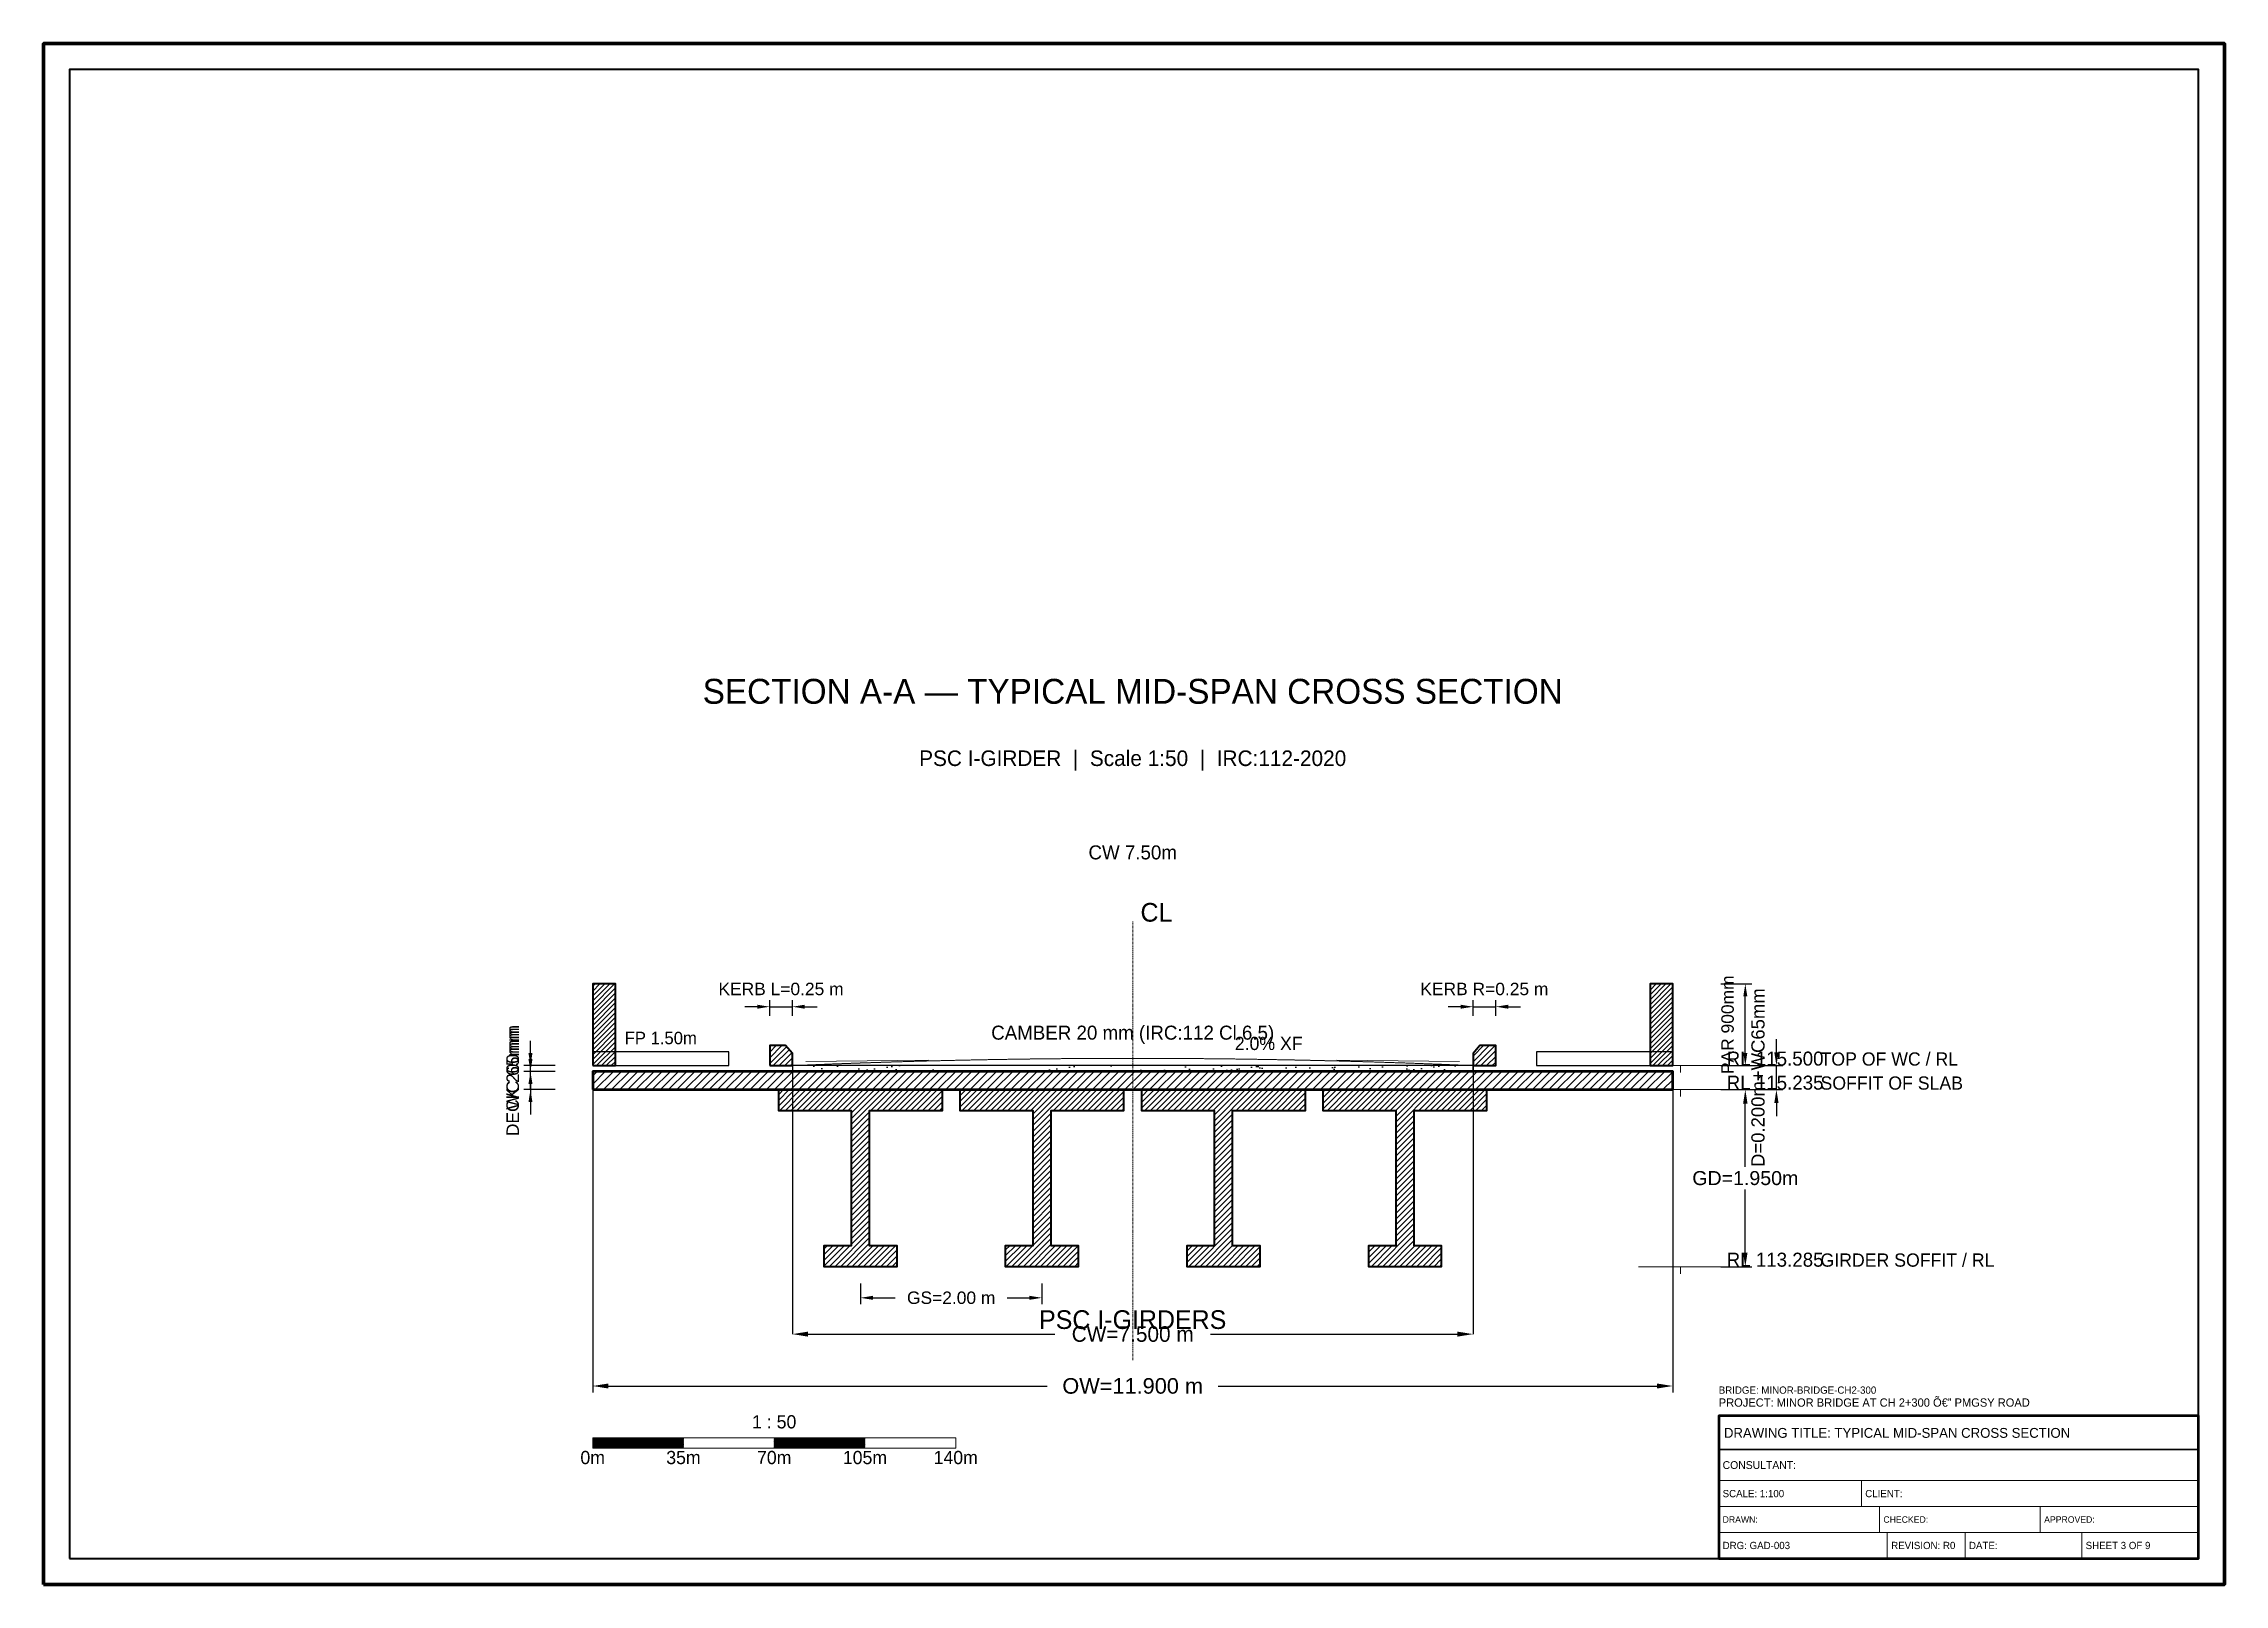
# Model space of a CAD drawing. Header units: metres. Extents: x 0 to 841, y 0 to 594.
import ezdxf
from ezdxf.enums import TextEntityAlignment as Align

# ---------------------------------------------------------------- set-up
doc = ezdxf.new("R2010")
doc.units = ezdxf.units.M
doc.linetypes.add('CENTER', pattern=[1.5, 0.75, -0.25, 0.25, -0.25])
doc.linetypes.add('DASHED', pattern=[0.5, 0.375, -0.125])
for name, color, linetype, lineweight in [('BORDER-INNER', 7, 'Continuous', 35), ('BORDER-OUTER', 7, 'Continuous', 70), ('DIM-LEVEL', 3, 'Continuous', 18), ('DIM-LINEAR', 3, 'Continuous', 18), ('DIM-SLOPE', 3, 'Continuous', 18), ('STRUC-CENTRE', 6, 'CENTER', 18), ('STRUC-HATCHING', 8, 'Continuous', 18), ('SUPER-CAMBER', 6, 'DASHED', 18), ('SUPER-DECK', 2, 'Continuous', 50), ('SUPER-FOOTPATH', 7, 'Continuous', 25), ('SUPER-GIRDER', 1, 'Continuous', 35), ('SUPER-KERB', 7, 'Continuous', 25), ('SUPER-PARAPET', 2, 'Continuous', 35), ('SUPER-WEARING', 8, 'Continuous', 25), ('SYM-SCALE', 7, 'Continuous', 13), ('TEXT-GENERAL', 7, 'Continuous', 18), ('TEXT-HEADER', 7, 'Continuous', 25), ('TEXT-LEVEL', 5, 'Continuous', 18), ('TEXT-SPEC', 7, 'Continuous', 13), ('TEXT-TITLE', 7, 'Continuous', 25), ('TITLEBLK-BOX', 7, 'Continuous', 50), ('TITLEBLK-TEXT', 7, 'Continuous', 18)]:
    doc.layers.add(name, color=color, linetype=linetype, lineweight=lineweight)
doc.styles.add('BRIDGE_STD', font='Arial.ttf')
doc.dimstyles.new('BRG_DIM', dxfattribs={"dimtxt": 0.006, "dimasz": 6, "dimexe": 1.25, "dimexo": 0.625, "dimtad": 1, "dimcen": 2.5, "dimazin": 3, "dimtfac": 1, "dimtmove": 0, "dimatfit": 3})
doc.dimstyles.new('pmb100', dxfattribs={"dimtxt": 2.5, "dimasz": 0.9375, "dimexe": 2.5, "dimexo": 2.5, "dimtad": 0, "dimtih": 1, "dimdec": 0, "dimtxsty": 'BRIDGE_STD', "dimcen": 2.5, "dimazin": 3, "dimtfac": 1, "dimtmove": 0, "dimatfit": 3})

# ---------------------------------------------------------------- blocks, each defined once
blk = doc.blocks.new('_CLOSEDFILLED')
at = {"color": 0, "linetype": 'BYBLOCK'}
blk.add_solid([(-1, 0.16), (0, 0), (-1, -0.16)], dxfattribs=at)
blk = doc.blocks.new('*D1')
for p, q in [((288.75, 200), (288.75, 96.475)), ((551.25, 200), (551.25, 96.475)), ((294.75, 96.475), (390, 96.475)), ((450, 96.475), (545.25, 96.475))]:
    blk.add_line(p, q)
at = {"layer": 'Defpoints'}
for p in [(288.75, 200), (551.25, 200), (288.75, 96.475)]:
    blk.add_point(p, dxfattribs=at)
at = {"layer": 'DIM-LINEAR', "xscale": 6, "yscale": 6, "rotation": 180}
blk.add_blockref('_CLOSEDFILLED', (288.75, 96.475), dxfattribs=at)
at = {"layer": 'DIM-LINEAR', "xscale": 6, "yscale": 6}
blk.add_blockref('_CLOSEDFILLED', (551.25, 96.475), dxfattribs=at)
at = {"layer": 'DIM-LINEAR', "color": 3, "insert": (420, 96.475), "char_height": 6, "attachment_point": 5}
blk.add_mtext('CW=7.500 m', dxfattribs=at)

msp = doc.modelspace()

# ---------------------------------------------------------------- hatches: boundary and pattern name
at = {"layer": 'STRUC-HATCHING'}
h = msp.add_hatch(dxfattribs=at)
h.set_pattern_fill('ANSI31', scale=0.42)
h.paths.add_polyline_path([(211.75, 200), (220.5, 200), (220.5, 231.5), (211.75, 231.5)])
h = msp.add_hatch(dxfattribs=at)
h.set_pattern_fill('ANSI31', scale=0.42)
h.paths.add_polyline_path([(619.5, 200), (628.25, 200), (628.25, 231.5), (619.5, 231.5)])
h = msp.add_hatch(dxfattribs=at)
h.set_pattern_fill('ANSI31', scale=0.49)
h.paths.add_polyline_path([(280, 200), (288.75, 200), (288.75, 204.62), (286.125, 207.7), (280, 207.7)])
h = msp.add_hatch(dxfattribs=at)
h.set_pattern_fill('ANSI31', scale=0.49)
h.paths.add_polyline_path([(551.25, 200), (560, 200), (560, 207.7), (553.875, 207.7), (551.25, 204.62)])
h = msp.add_hatch(dxfattribs=at)
h.set_pattern_fill('ANSI31', scale=0.7)
h.paths.add_polyline_path([(211.75, 190.725), (628.25, 190.725), (628.25, 197.725), (211.75, 197.725)])
h = msp.add_hatch(dxfattribs=at)
h.set_pattern_fill('ANSI31', scale=0.49)
h.paths.add_polyline_path([(283.5, 190.725), (346.5, 190.725), (346.5, 182.535), (318.4125, 182.535), (318.4125, 130.665), (329, 130.665), (329, 122.475), (301, 122.475), (301, 130.665), (311.5875, 130.665), (311.5875, 182.535), (283.5, 182.535)])
h = msp.add_hatch(dxfattribs=at)
h.set_pattern_fill('ANSI31', scale=0.49)
h.paths.add_polyline_path([(353.5, 190.725), (416.5, 190.725), (416.5, 182.535), (388.4125, 182.535), (388.4125, 130.665), (399, 130.665), (399, 122.475), (371, 122.475), (371, 130.665), (381.5875, 130.665), (381.5875, 182.535), (353.5, 182.535)])
h = msp.add_hatch(dxfattribs=at)
h.set_pattern_fill('ANSI31', scale=0.49)
h.paths.add_polyline_path([(423.5, 190.725), (486.5, 190.725), (486.5, 182.535), (458.4125, 182.535), (458.4125, 130.665), (469, 130.665), (469, 122.475), (441, 122.475), (441, 130.665), (451.5875, 130.665), (451.5875, 182.535), (423.5, 182.535)])
h = msp.add_hatch(dxfattribs=at)
h.set_pattern_fill('ANSI31', scale=0.49)
h.paths.add_polyline_path([(493.5, 190.725), (556.5, 190.725), (556.5, 182.535), (528.4125, 182.535), (528.4125, 130.665), (539, 130.665), (539, 122.475), (511, 122.475), (511, 130.665), (521.5875, 130.665), (521.5875, 182.535), (493.5, 182.535)])
at = {"layer": 'SUPER-WEARING'}
h = msp.add_hatch(dxfattribs=at)
h.set_pattern_fill('AR-SAND', scale=0.14)
h.paths.add_polyline_path([(288.75, 197.725), (551.25, 197.725), (551.25, 200), (288.75, 200)])
at = {"layer": 'SYM-SCALE'}
h = msp.add_hatch(dxfattribs=at)
h.set_pattern_fill('SOLID')
h.paths.add_polyline_path([(211.75, 52.475), (246.75, 52.475), (246.75, 56.555), (211.75, 56.555)])
h = msp.add_hatch(dxfattribs=at)
h.set_pattern_fill('SOLID')
h.paths.add_polyline_path([(281.75, 52.475), (316.75, 52.475), (316.75, 56.555), (281.75, 56.555)])

# ---------------------------------------------------------------- linework, layer by layer
at = {"layer": 'BORDER-INNER'}
msp.add_lwpolyline([(10, 10), (831, 10), (831, 584), (10, 584), (10, 10)], dxfattribs=at)
at = {"layer": 'BORDER-OUTER'}
msp.add_lwpolyline([(0, 0), (841, 0), (841, 594), (0, 594), (0, 0)], dxfattribs=at)
at = {"layer": 'DIM-LEVEL'}
for p, q in [((615.05, 200), (647.45, 200)), ((631.25, 200), (631.25, 197.3)), ((615.05, 190.725), (647.45, 190.725)), ((631.25, 190.725), (631.25, 188.025)), ((615.05, 122.475), (647.45, 122.475)), ((631.25, 122.475), (631.25, 119.775))]:
    msp.add_line(p, q, dxfattribs=at)
at = {"layer": 'DIM-SLOPE', "color": 3}
for p, q in [((341.25, 202.1), (294, 201.6275)), ((498.75, 202.1), (546, 201.6275))]:
    msp.add_line(p, q, dxfattribs=at)
at = {"layer": 'STRUC-CENTRE'}
msp.add_line((420, 86.475), (420, 255.5), dxfattribs=at)
at = {"layer": 'SUPER-CAMBER', "color": 6}
msp.add_lwpolyline([(288.75, 200), (301.875, 200.532), (315, 201.008), (328.125, 201.428), (341.25, 201.792), (354.375, 202.1), (367.5, 202.352), (380.625, 202.548), (393.75, 202.688), (406.875, 202.772), (420, 202.8), (433.125, 202.772), (446.25, 202.688), (459.375, 202.548), (472.5, 202.352), (485.625, 202.1), (498.75, 201.792), (511.875, 201.428), (525, 201.008), (538.125, 200.532), (551.25, 200)], dxfattribs=at)
at = {"layer": 'SUPER-DECK', "lineweight": 50}
msp.add_lwpolyline([(211.75, 190.725), (628.25, 190.725), (628.25, 197.725), (211.75, 197.725), (211.75, 190.725)], dxfattribs=at)
at = {"layer": 'SUPER-FOOTPATH', "lineweight": 25}
for points in [[(211.75, 200), (264.25, 200), (264.25, 205.25), (211.75, 205.25), (211.75, 200)], [(575.75, 200), (628.25, 200), (628.25, 205.25), (575.75, 205.25), (575.75, 200)]]:
    msp.add_lwpolyline(points, dxfattribs=at)
at = {"layer": 'SUPER-GIRDER', "lineweight": 40}
for points in [[(283.5, 190.725), (346.5, 190.725), (346.5, 182.535), (318.4125, 182.535), (318.4125, 130.665), (329, 130.665), (329, 122.475), (301, 122.475), (301, 130.665), (311.5875, 130.665), (311.5875, 182.535), (283.5, 182.535), (283.5, 190.725)], [(353.5, 190.725), (416.5, 190.725), (416.5, 182.535), (388.4125, 182.535), (388.4125, 130.665), (399, 130.665), (399, 122.475), (371, 122.475), (371, 130.665), (381.5875, 130.665), (381.5875, 182.535), (353.5, 182.535), (353.5, 190.725)], [(423.5, 190.725), (486.5, 190.725), (486.5, 182.535), (458.4125, 182.535), (458.4125, 130.665), (469, 130.665), (469, 122.475), (441, 122.475), (441, 130.665), (451.5875, 130.665), (451.5875, 182.535), (423.5, 182.535), (423.5, 190.725)], [(493.5, 190.725), (556.5, 190.725), (556.5, 182.535), (528.4125, 182.535), (528.4125, 130.665), (539, 130.665), (539, 122.475), (511, 122.475), (511, 130.665), (521.5875, 130.665), (521.5875, 182.535), (493.5, 182.535), (493.5, 190.725)]]:
    msp.add_lwpolyline(points, dxfattribs=at)
at = {"layer": 'SUPER-KERB', "lineweight": 35}
for points in [[(280, 200), (288.75, 200), (288.75, 204.62), (286.125, 207.7), (280, 207.7), (280, 200)], [(551.25, 200), (560, 200), (560, 207.7), (553.875, 207.7), (551.25, 204.62), (551.25, 200)]]:
    msp.add_lwpolyline(points, dxfattribs=at)
at = {"layer": 'SUPER-PARAPET', "lineweight": 40}
for points in [[(211.75, 200), (220.5, 200), (220.5, 231.5), (211.75, 231.5), (211.75, 200)], [(619.5, 200), (628.25, 200), (628.25, 231.5), (619.5, 231.5), (619.5, 200)]]:
    msp.add_lwpolyline(points, dxfattribs=at)
at = {"layer": 'SUPER-WEARING'}
msp.add_lwpolyline([(288.75, 197.725), (551.25, 197.725), (551.25, 200), (288.75, 200), (288.75, 197.725)], dxfattribs=at)
at = {"layer": 'SYM-SCALE'}
msp.add_lwpolyline([(211.75, 52.475), (351.75, 52.475), (351.75, 56.555), (211.75, 56.555), (211.75, 52.475)], dxfattribs=at)
at = {"layer": 'TITLEBLK-BOX', "lineweight": 50}
msp.add_lwpolyline([(646, 10), (831, 10), (831, 65), (646, 65), (646, 10)], dxfattribs=at)
at = {"layer": 'TITLEBLK-BOX', "lineweight": 30}
msp.add_lwpolyline([(646, 52), (831, 52), (831, 65), (646, 65), (646, 52)], dxfattribs=at)
at = {"layer": 'TITLEBLK-BOX', "lineweight": 18}
for points in [[(646, 40), (831, 40), (831, 52), (646, 52), (646, 40)], [(646, 30), (701, 30), (701, 40), (646, 40), (646, 30)], [(701, 30), (831, 30), (831, 40), (701, 40), (701, 30)], [(646, 20), (708, 20), (708, 30), (646, 30), (646, 20)], [(708, 20), (770, 20), (770, 30), (708, 30), (708, 20)], [(770, 20), (831, 20), (831, 30), (770, 30), (770, 20)], [(646, 10), (711, 10), (711, 20), (646, 20), (646, 10)], [(711, 10), (741, 10), (741, 20), (711, 20), (711, 10)], [(741, 10), (786, 10), (786, 20), (741, 20), (741, 10)], [(786, 10), (831, 10), (831, 20), (786, 20), (786, 10)]]:
    msp.add_lwpolyline(points, dxfattribs=at)

# ---------------------------------------------------------------- texts
at = {"layer": 'DIM-SLOPE', "color": 3}
msp.add_text('2.0% XF', height=5.1, dxfattribs=at).set_placement((459.375, 206))
at = {"layer": 'STRUC-CENTRE'}
msp.add_text('CL', height=7.2, dxfattribs=at).set_placement((423, 255.5))
at = {"layer": 'SUPER-CAMBER', "color": 6}
msp.add_text('CAMBER 20 mm (IRC:112 Cl.6.5)', height=5.4, dxfattribs=at).set_placement((420, 210), align=Align.CENTER)
at = {"layer": 'TEXT-GENERAL'}
for s, height, p in [('CW 7.50m', 5.4, (420, 279.5)), ('FP 1.50m', 4.8, (238, 208.25)), ('PSC I-GIRDERS', 7.2, (420, 98.475)), ('1 : 50', 5.1, (281.75, 60.125)), ('0m', 5.1, (211.75, 46.355)), ('35m', 5.1, (246.75, 46.355)), ('70m', 5.1, (281.75, 46.355)), ('105m', 5.1, (316.75, 46.355)), ('140m', 5.1, (351.75, 46.355))]:
    msp.add_text(s, height=height, dxfattribs=at).set_placement(p, align=Align.CENTER)
at = {"layer": 'TEXT-HEADER'}
msp.add_text('SECTION A-A — TYPICAL MID-SPAN CROSS SECTION', height=9.6, dxfattribs=at).set_placement((420, 339.5), align=Align.CENTER)
at = {"layer": 'TEXT-LEVEL'}
for s, height, p in [('RL 115.500', 5.4, (649.07, 200)), ('TOP OF WC / RL', 5.1, (685.25, 200)), ('RL 115.235', 5.4, (649.07, 190.725)), ('SOFFIT OF SLAB', 5.1, (685.25, 190.725)), ('RL 113.285', 5.4, (649.07, 122.475)), ('GIRDER SOFFIT / RL', 5.1, (685.25, 122.475))]:
    msp.add_text(s, height=height, dxfattribs=at).set_placement(p)
at = {"layer": 'TEXT-SPEC'}
msp.add_text('PSC I-GIRDER  |  Scale 1:50  |  IRC:112-2020', height=6, dxfattribs=at).set_placement((420, 315.5), align=Align.CENTER)
at = {"layer": 'TEXT-TITLE'}
for s, height, p in [('PROJECT: MINOR BRIDGE AT CH 2+300 â€” PMGSY ROAD', 3.2, (646, 68.5)), ('DRAWING TITLE: TYPICAL MID-SPAN CROSS SECTION', 3.8, (648, 56.5))]:
    msp.add_text(s, height=height, dxfattribs=at).set_placement(p)
at = {"layer": 'TITLEBLK-TEXT'}
for s, height, p in [('BRIDGE: MINOR-BRIDGE-CH2-300', 2.8, (646, 73.5)), ('CONSULTANT: ', 3, (647.5, 44.5)), ('SCALE: 1:100', 2.8, (647.5, 33.6)), ('CLIENT: ', 2.8, (702.5, 33.6)), ('DRAWN: ', 2.5, (647.5, 23.75)), ('CHECKED: ', 2.5, (709.5, 23.75)), ('APPROVED: ', 2.5, (771.5, 23.75)), ('DRG: GAD-003', 2.8, (647.5, 13.6)), ('REVISION: R0', 2.8, (712.5, 13.6)), ('DATE: ', 2.8, (742.5, 13.6)), ('SHEET 3 OF 9', 2.8, (787.5, 13.6))]:
    msp.add_text(s, height=height, dxfattribs=at).set_placement(p)

# ---------------------------------------------------------------- dimensions: what is measured, and where the dimension line sits
at = {"layer": 'DIM-LINEAR'}
for base, p1, p2, text, override in [((280, 222.7), (280, 216.7), (288.75, 216.7), 'KERB L=0.25 m', {"dimtxt": 4.8, "dimasz": 4.8, "dimgap": 1.92, "dimclrt": 3}), ((551.25, 222.7), (551.25, 216.7), (560, 216.7), 'KERB R=0.25 m', {"dimtxt": 4.8, "dimasz": 4.8, "dimgap": 1.92, "dimclrt": 3}), ((211.75, 76.475), (211.75, 200), (628.25, 200), 'OW=11.900 m', {"dimtxt": 6, "dimasz": 6, "dimgap": 2.4, "dimclrt": 3}), ((315, 110.475), (315, 118.475), (385, 118.475), 'GS=2.00 m', {"dimtxt": 4.8, "dimasz": 4.8, "dimgap": 1.92, "dimclrt": 3})]:
    msp.add_linear_dim(base=base, p1=p1, p2=p2, text=text, dimstyle='pmb100', override=override, dxfattribs=at).render()
for base, p1, p2, text, override in [((656.25, 200), (644.25, 200), (644.25, 231.5), 'PAR 900mm', {"dimtxt": 4.8, "dimasz": 4.8, "dimgap": 1.92, "dimclrt": 3}), ((668.25, 190.725), (644.25, 190.725), (644.25, 200), 'D=0.200m+WC65mm', {"dimtxt": 5.1, "dimasz": 5.1, "dimgap": 2.04, "dimclrt": 3}), ((187.75, 190.725), (199.75, 190.725), (199.75, 197.725), 'DECK 200mm', {"dimtxt": 4.8, "dimasz": 4.8, "dimgap": 1.92, "dimclrt": 3}), ((187.75, 197.725), (199.75, 197.725), (199.75, 200), 'WC 65mm', {"dimtxt": 4.8, "dimasz": 4.8, "dimgap": 1.92, "dimclrt": 3}), ((656.25, 122.475), (644.25, 122.475), (644.25, 190.725), 'GD=1.950m', {"dimtxt": 5.4, "dimasz": 5.4, "dimgap": 2.16, "dimclrt": 3})]:
    msp.add_linear_dim(base=base, p1=p1, p2=p2, angle=90, text=text, dimstyle='pmb100', override=override, dxfattribs=at).render()
dim = msp.add_linear_dim(base=(288.75, 96.475), p1=(288.75, 200), p2=(551.25, 200), text='CW=7.500 m', dimstyle='BRG_DIM', override={"dimtxt": 6, "dimasz": 6, "dimgap": 2.4, "dimclrt": 3}, dxfattribs=at)
dim.commit()
dim.dimension.update_dxf_attribs({"geometry": '*D1', "text_midpoint": (420, 96.475)})

doc.saveas('drawing.dxf')
